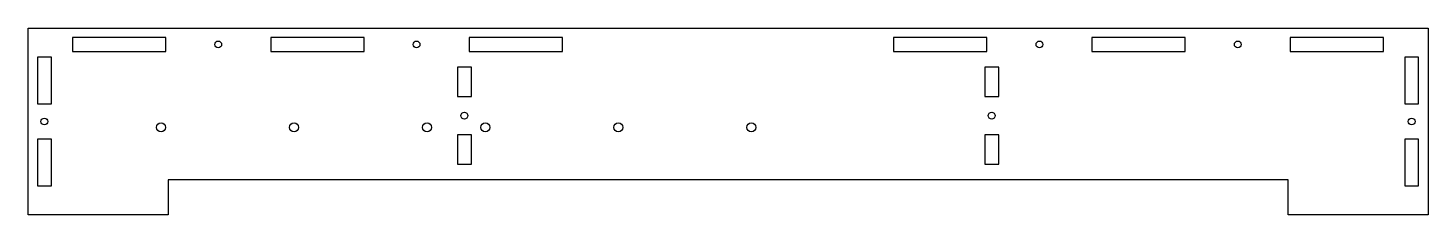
# Model space of a CAD drawing. Header units: millimetres. Extents: x 0 to 600, y -70 to 10.
import ezdxf

# ---------------------------------------------------------------- set-up
doc = ezdxf.new("R2010")
doc.units = ezdxf.units.MM
doc.layers.get('0').update_dxf_attribs({"linetype": 'CONTINUOUS'})

msp = doc.modelspace()

# ---------------------------------------------------------------- linework, layer by layer
for points in [[(0, 10), (600, 10), (600, -70), (540, -70), (540, -55), (60, -55), (60, -70), (0, -70)], [(19.03, 0), (59.03, 0), (59.03, 5.97), (19.03, 5.97)], [(104.03, 0), (144.03, 0), (144.03, 5.97), (104.03, 5.97)], [(189.03, 0), (229.03, 0), (229.03, 5.97), (189.03, 5.97)], [(370.97, 0), (410.97, 0), (410.97, 5.97), (370.97, 5.97)], [(455.97, 0), (495.97, 0), (495.97, 5.97), (455.97, 5.97)], [(540.97, 0), (580.97, 0), (580.97, 5.97), (540.97, 5.97)], [(10, -2.5), (4.03, -2.5), (4.03, -22.5), (10, -22.5)], [(590, -22.5), (595.97, -22.5), (595.97, -2.5), (590, -2.5)], [(190, -19.25), (190, -6.75), (184, -6.75), (184, -19.25)], [(416, -19.25), (416, -6.75), (410, -6.75), (410, -19.25)], [(190, -48.25), (190, -35.75), (184, -35.75), (184, -48.25)], [(410, -48.25), (416, -48.25), (416, -35.75), (410, -35.75)], [(10, -37.5), (4.03, -37.5), (4.03, -57.5), (10, -57.5)], [(590, -37.5), (590, -57.5), (595.97, -57.5), (595.97, -37.5)]]:
    msp.add_lwpolyline(points, close=True)
for centre, radius in [((81.53, 2.985), 1.45), ((166.53, 2.985), 1.45), ((433.47, 2.985), 1.45), ((518.47, 2.985), 1.45), ((7.015, -30), 1.45), ((187, -27.5), 1.45), ((413, -27.5), 1.45), ((592.985, -30), 1.45), ((57, -32.5), 1.95), ((114, -32.5), 1.95), ((171, -32.5), 1.95), ((196, -32.5), 1.95), ((253, -32.5), 1.95), ((310, -32.5), 1.95)]:
    msp.add_circle(centre, radius)

doc.saveas('drawing.dxf')
